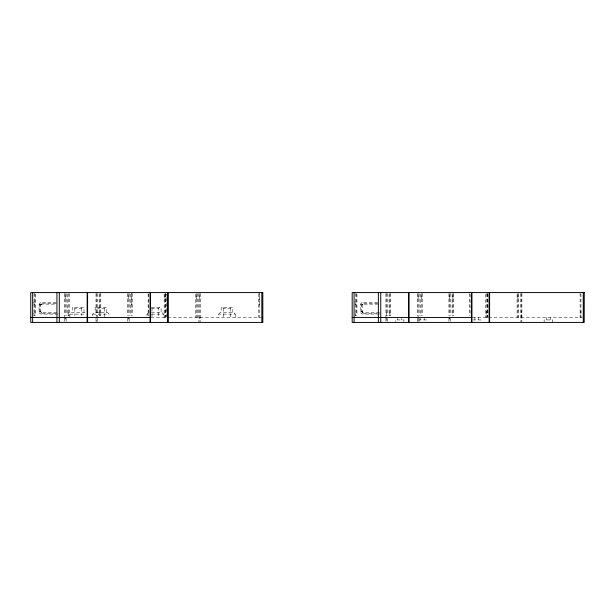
<?xml version="1.0" encoding="UTF-8"?>
<svg xmlns="http://www.w3.org/2000/svg" width="615" height="615" viewBox="0 0 615 615"><rect width="100%" height="100%" fill="white"/><g stroke="black" fill="none" stroke-linecap="round" stroke-linejoin="round"><path stroke-width="0.46" stroke-dasharray="3.08 2.31" d="M34.063 315.787L34.063 313.304M34.063 305.009L34.063 300.866M65.159 318.693L65.159 317.448L65.159 321.591M65.159 298.798L65.159 293.463M68.473 315.672L68.473 311.228M99.976 315.672L99.976 311.228M128.166 318.693L128.166 317.448L128.166 321.591M128.166 298.798L128.166 293.463M131.487 305.009L131.487 293.532M164.981 298.798L164.981 293.463L164.981 317.448M196.485 298.798L196.485 293.463L196.485 317.448M199.798 318.693L199.798 317.448M199.798 298.798L199.798 293.463M259.499 305.009L259.499 293.532M355.501 315.787L355.501 313.304M355.501 305.009L355.501 300.866M386.597 315.672L386.597 311.228M389.91 315.672L389.91 311.228M418.1 318.693L418.1 317.448M418.1 298.798L418.1 293.463M421.421 298.798L421.421 293.463L421.421 315.895M449.611 318.693L449.611 317.448L449.611 321.591M449.611 298.798L449.611 293.463M452.924 298.798L452.924 293.463L452.924 315.895M486.419 311.228L486.419 317.448L486.419 293.463M517.922 298.798L517.922 293.463L517.922 317.448M521.243 317.448L521.243 311.228M580.937 311.228L580.937 317.448L580.937 293.463M379.547 312.412L362.965 312.412L362.15 311.736L362.135 304.948L362.658 304.179L377.702 304.125M379.547 314.073L362.965 314.073A2.475 2.475 0 0 1 360.482 311.582L360.475 304.948L362.135 304.948L362.965 304.125L362.965 302.465L377.702 302.465M40.713 304.802L41.528 304.125L56.265 304.125M33.648 302.526L34.063 302.111M69.872 317.448L69.872 314.134L71.525 312.474L84.793 312.474L86.446 314.134M74.015 307.5L74.846 308.33L81.464 308.33L82.302 307.5M92.65 315.787L92.65 314.134L94.31 312.474L107.571 312.474L109.232 314.134L109.232 315.787M96.801 307.5L97.624 308.33L104.243 308.33L105.088 307.5M147 315.787L147 314.134L149.122 312.474M159.439 307.5L158.608 308.33L158.608 317.448M218.717 314.134L220.37 312.474L233.639 312.474L235.299 314.134L218.702 314.134L218.702 317.448M222.845 307.5L223.691 308.33L230.31 308.33L231.148 307.5M56.265 302.465L41.528 302.465L41.528 304.125C39.883 304.371 39.452 311.99 41.528 312.412L58.11 312.412M56.265 303.295L41.528 303.295A1.645 1.645 0 0 0 39.875 304.948L39.867 311.582A1.645 1.645 0 0 0 41.528 313.235L58.11 313.243M377.702 303.295L362.965 303.295A1.645 1.645 0 0 0 361.312 304.948L361.305 311.582A1.645 1.645 0 0 0 362.965 313.235L379.547 313.243M58.11 314.073L41.528 314.073A2.475 2.475 0 0 1 39.045 311.582L39.037 304.948L40.698 304.948A0.83 0.83 0 0 1 41.528 304.125M151.459 307.5L161.092 307.5L161.092 312.474M151.559 307.915L151.974 308.33L158.593 308.33M39.037 311.582L40.698 311.582A0.83 0.83 0 0 0 41.528 312.412L41.528 314.073M360.475 311.582L362.135 311.582A0.83 0.83 0 0 0 362.965 312.412L362.965 314.073M151.375 312.474L161.922 312.474L163.582 314.134L163.582 317.448M69.872 314.134L86.131 314.134M92.65 314.134L109.232 314.134M147 314.134L148.853 314.134M151.482 314.134L163.582 314.134M151.044 317.448L166.58 317.448L166.58 294.131M167.672 317.448L260.86 317.448M472.481 317.448L582.297 317.448M418.077 319.938L426.687 319.938L426.695 321.591M472.758 319.938L481.038 319.938L481.038 321.591M362.965 312.412L362.135 311.582M41.528 312.412L40.698 311.582M33.648 313.304L34.063 313.719M580.106 293.532L580.106 317.448M552.754 322.421L552.739 319.938L544.121 319.938L544.137 322.421M550.256 317.448L550.271 319.938M546.62 317.448L546.604 319.938M521.904 293.532L521.904 321.591M521.243 293.463L521.243 321.591M520.244 293.532L520.244 321.591M518.752 293.532L518.752 317.448M517.092 294.131L517.092 317.448M488.018 294.131L488.018 317.448M487.349 293.532L487.349 317.448M487.249 293.532L487.249 317.448M485.589 294.131L485.589 317.448M478.555 317.448L478.555 319.938M474.903 317.448L474.903 319.938M470.106 294.131L470.106 315.895M469.553 293.532L469.553 315.533M453.755 293.532L453.755 315.533M452.094 294.131L452.094 315.895M450.603 293.532L450.603 315.533M450.603 318.278L450.603 321.591M449.611 293.532L449.611 315.672M448.927 293.532L448.927 315.533M448.927 318.278L448.927 321.591M424.204 318.278L424.204 319.938M422.244 293.532L422.244 315.533M420.591 294.131L420.591 315.895M420.56 318.278L420.56 319.938M419.099 293.532L419.099 315.533M419.099 318.278L419.099 321.591M418.1 293.532L418.069 321.591M417.439 293.532L417.439 315.533M417.439 318.278L417.439 321.591M403.909 321.591L403.909 319.938L395.291 319.938L395.284 321.591M401.418 318.278L401.418 319.938M397.774 318.278L397.774 319.938M390.74 293.532L390.74 315.533M389.91 293.463L389.91 315.895M389.087 294.131L389.087 315.895M387.588 293.532L387.588 315.533M387.588 318.278L387.588 321.591M386.597 293.463L386.597 315.533M386.597 317.448L386.597 321.591M385.92 293.532L385.92 317.448M385.92 318.278L385.92 321.591M356.946 294.131L356.946 315.895M356.331 293.532L356.331 315.533M355.501 293.409L355.501 315.895M259.499 293.463L259.499 317.448M258.669 293.532L258.669 317.448M235.284 314.134L235.299 317.448M232.808 312.474L232.793 307.5L221.185 307.5L221.185 312.474M230.31 308.33L230.325 317.448M223.691 308.33L223.675 317.448M200.467 293.532L200.467 321.591M199.798 293.532L199.798 321.591M198.806 293.532L198.806 321.591M197.315 293.532L197.315 317.448M195.655 294.131L195.655 317.448M165.912 293.532L165.912 317.448M165.812 293.532L165.812 317.448M164.151 294.131L164.151 317.448M151.974 308.33L151.974 317.448M148.669 294.131L148.669 315.895M148.115 293.532L148.115 315.533M132.317 293.532L132.317 315.533M131.487 293.463L131.487 315.895M130.657 294.131L130.657 315.895M129.165 293.532L129.165 315.533M129.165 318.278L129.165 321.591M128.166 293.532L128.166 315.672M127.49 293.532L127.49 315.533M127.49 318.278L127.49 321.591M106.749 312.474L106.749 307.5L95.141 307.5L95.141 312.474M104.258 308.33L104.258 317.448M100.806 293.532L100.806 315.533M99.976 293.463L99.976 315.895M99.153 294.131L99.153 315.895M97.654 293.532L97.624 317.448M97.654 318.278L97.654 321.591M96.663 293.463L96.663 321.591M96.002 293.532L96.002 315.533M96.002 318.278L96.002 321.591M83.963 312.474L83.963 307.5L72.355 307.5L72.355 312.474M81.472 308.33L81.472 315.626M74.846 308.33L74.846 315.626M69.303 293.532L69.303 315.533M68.473 293.463L68.473 315.895M67.642 294.131L67.642 315.895M66.151 293.532L66.151 315.533M66.151 318.278L66.151 321.591M65.159 293.532L65.159 315.672M64.483 293.532L64.483 317.448M64.483 318.278L64.483 321.591M35.509 294.131L35.509 315.895M34.894 293.532L34.894 315.533M34.063 293.409L34.063 315.895M360.482 304.948A2.475 2.475 0 0 1 362.965 302.472M362.135 304.948A0.83 0.83 0 0 1 362.965 304.125M39.045 304.948A2.475 2.475 0 0 1 41.528 302.472"/><path stroke-width="0.92" d="M262.766 292.579L30.75 292.579L30.75 322.421L262.766 322.421M30.75 317.448L150.49 317.448M262.29 317.448L262.766 317.448M352.187 317.448L471.936 317.448M583.258 292.579L583.258 322.421M489.609 292.579L489.609 322.421M489.148 292.579L489.148 322.421M471.936 292.579L471.936 322.421M471.467 292.579L471.467 322.421M409.021 292.579L409.021 322.421M408.598 292.579L408.598 322.421M380.747 292.579L380.747 322.421M378.371 292.579L378.371 322.421M354.086 292.579L354.086 322.421M262.813 292.579L262.813 322.421M261.821 292.579L261.821 322.421M168.172 292.579L168.172 322.421M167.71 292.579L167.71 322.421M150.49 292.579L150.49 322.421M150.029 292.579L150.029 322.421M87.584 292.579L87.584 322.421M87.153 292.579L87.153 322.421M59.309 292.579L59.309 322.421M56.934 292.579L56.934 322.421M32.649 292.579L32.649 322.421M584.204 292.579L352.187 292.579L352.187 322.421L584.204 322.421L584.25 292.579"/></g></svg>
